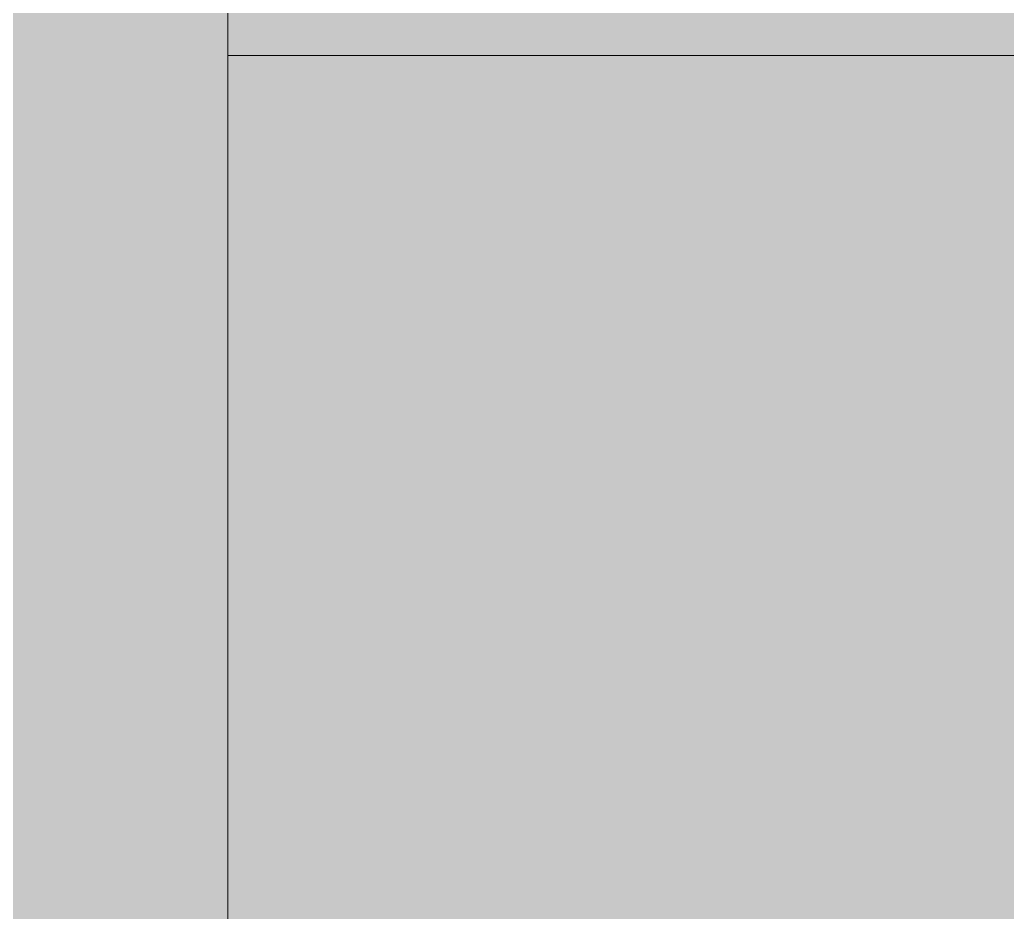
# Model space of a CAD drawing. Header units: inches. Extents: x 1750 to 8392, y -297 to 660.
# Drawn here: x 2296.677 to 2296.9441, y 151.041 to 151.2825 of the extents above; entities that cross this region are included whole.
import ezdxf

# ---------------------------------------------------------------- set-up
doc = ezdxf.new("R2010")
doc.units = ezdxf.units.IN
doc.header["$MEASUREMENT"] = 0
doc.layers.add('A-FLOR-HRAL', color=11, linetype='Continuous', lineweight=9)

# ---------------------------------------------------------------- blocks, each defined once
blk = doc.blocks.new('Railing - Baluster_01-V32-BUILDING ELEVATION - EAST')
at = {"layer": 'A-FLOR-HRAL'}
blk.add_hatch(color=256, dxfattribs=at).paths.add_polyline_path([(2296.73328, 136.25), (2296.73328, 177.15484), (2295.55218, 177.15484), (2295.56333, 136.25)], flags=0)
blk.add_line((2296.73328, 177.15484), (2296.73328, 136.25), dxfattribs=at)
blk = doc.blocks.new('Railing - Railing-2567109-BUILDING ELEVATION - EAST')
at = {"layer": 'A-FLOR-HRAL'}
h = blk.add_hatch(color=256, dxfattribs=at)
h.paths.add_polyline_path([(2253.66536, 151.27283), (2295.55218, 151.27283), (2295.55218, 151.74609), (2249.48919, 151.74609), (2249.48919, 151.27283), (2253.56124, 151.27283)], flags=0)
h.paths.add_polyline_path([(2328.247, 151.27283), (2327.77374, 151.74609), (2327.77374, 151.27283)], flags=0)
h.paths.add_polyline_path([(2217.97548, 151.27283), (2248.30809, 151.27283), (2248.30809, 151.74609), (2218.44874, 151.74609), (2218.05197, 151.34933)], flags=0)
h.paths.add_polyline_path([(2326.59263, 151.27283), (2326.59263, 151.74609), (2296.73328, 151.74609), (2296.73328, 151.27283), (2324.89191, 151.27283)], flags=0)
h = blk.add_hatch(color=256, dxfattribs=at)
h.paths.add_polyline_path([(2255.06124, 150.79957), (2295.55218, 150.79957), (2295.55218, 151.27283), (2249.48919, 151.27283), (2249.48919, 150.79957), (2253.90337, 150.79957)], flags=0)
h.paths.add_polyline_path([(2218.44874, 150.79957), (2248.30809, 150.79957), (2248.30809, 151.27283), (2217.97548, 151.27283), (2218.06081, 151.1875)], flags=0)
h.paths.add_polyline_path([(2327.77374, 150.79957), (2328.247, 151.27283), (2327.77374, 151.27283)], flags=0)
h.paths.add_polyline_path([(2326.59263, 150.79957), (2326.59263, 151.27283), (2296.73328, 151.27283), (2296.73328, 150.79957), (2324.89191, 150.79957)], flags=0)
blk.add_line((2326.59263, 151.27283), (2296.73328, 151.27283), dxfattribs=at)
blk.add_blockref('Railing - Baluster_01-V32-BUILDING ELEVATION - EAST', (0, 0))

msp = doc.modelspace()

# ---------------------------------------------------------------- block references
at = {"layer": 'A-FLOR-HRAL'}
msp.add_blockref('Railing - Railing-2567109-BUILDING ELEVATION - EAST', (0, 0), dxfattribs=at)

doc.saveas('drawing.dxf')
